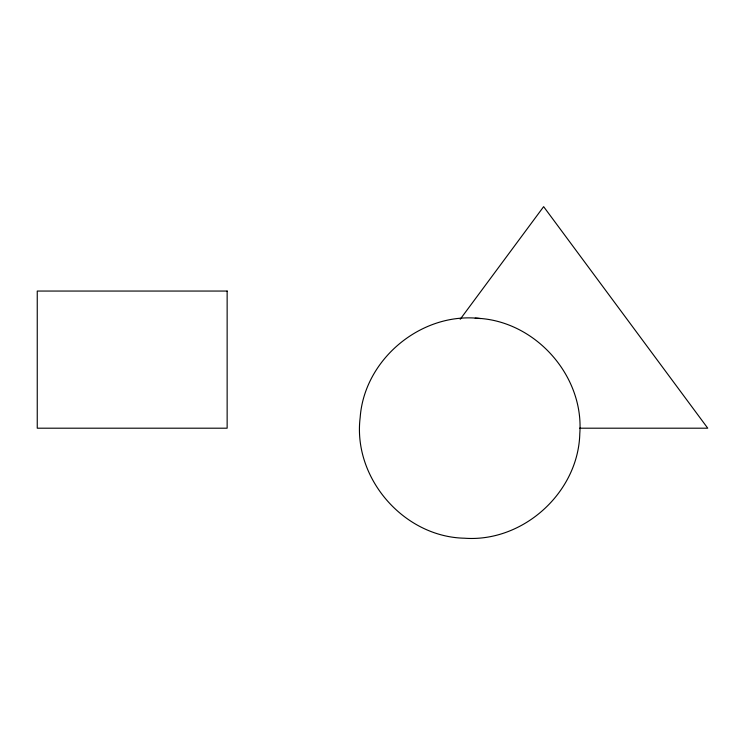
<?xml version="1.0" encoding="UTF-8"?>
<svg xmlns="http://www.w3.org/2000/svg" width="745" height="745" viewBox="0 0 745 745"><rect width="100%" height="100%" fill="white"/><g stroke="black" fill="none" stroke-linecap="round" stroke-linejoin="round"><path stroke-width="1.12" d="M460.196 319.288L543.636 206.654L707.75 428.198L579.657 428.198M475.161 318.19C534.035 319.586 584.164 374.884 579.796 433.609C578.381 492.464 523.102 542.574 464.386 538.207C403.529 536.875 352.571 477.796 360.18 417.405C364.454 358.662 422.173 311.391 480.572 318.59M227.141 291.053L37.25 291.053L37.25 428.198L227.141 428.198L227.141 291.053"/></g></svg>
